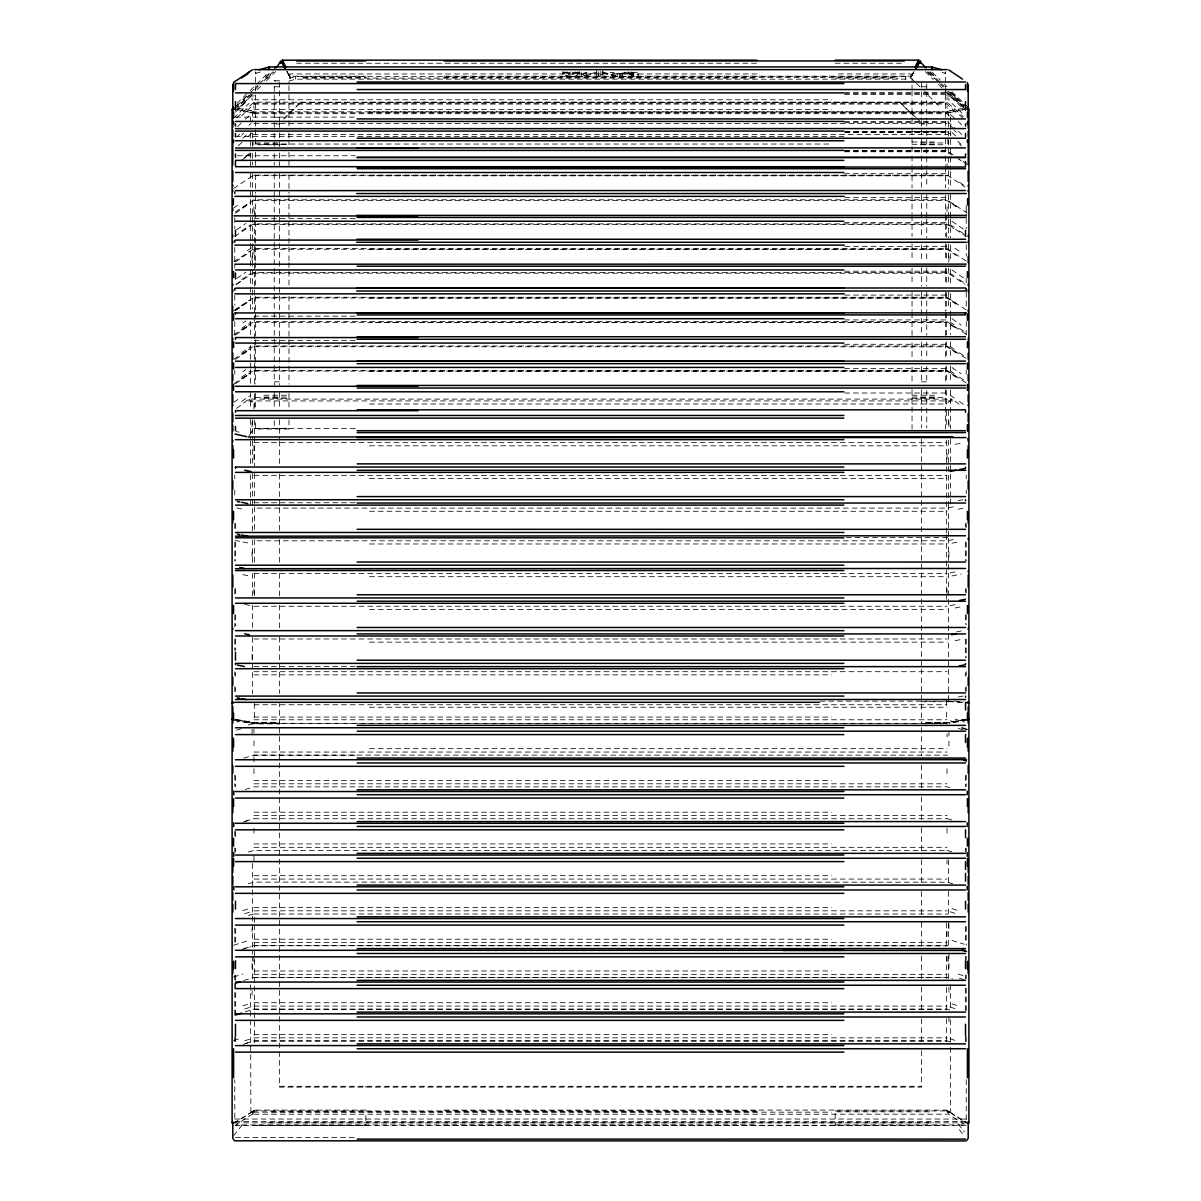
<?xml version="1.0" encoding="UTF-8"?>
<svg xmlns="http://www.w3.org/2000/svg" width="1201" height="1201" viewBox="0 0 1201 1201"><rect width="100%" height="100%" fill="white"/><g stroke="black" fill="none" stroke-linecap="round" stroke-linejoin="round"><path stroke-width="0.75" stroke-dasharray="5 3.75" d="M915.642 82.584L910.508 77.555L911.349 73.952L835.19 73.952M255.528 73.501L262.208 71.414M914.021 71.354L910.508 78.095L913.961 71.324M249.192 435.513L252.961 430.168M911.004 77.044L914.486 71.279M910.508 77.555L912.76 74.522M948.039 402.5L952.408 399.137L961.626 406.238M233.579 1135.741L242.827 1124.061M252.69 1113.943L235.696 1124.917L756.96 1124.917M251.084 94.263L237.693 107.144M248.982 125.309L251.084 123.253M236.972 103.391L248.817 91.786M250.048 90.66L255.408 85.331M256.639 84.205L268.604 72.42M265.646 76.864L270.871 71.76M236.852 105.958L248.727 94.339M250.048 93.047L257.96 85.301M259.281 84.01L271.156 72.39M234.871 109.171L249.343 95.014M254.627 89.85L258.575 85.977M263.815 80.887L273.077 71.775M266.982 78.56L273.513 72.18M237.438 109.096L251.94 94.894M257.209 89.73L261.172 85.856M266.442 80.692L275.675 71.655M283.586 119.004L300.866 102.085L284.907 118.238M234.811 107.384L239.75 102.655M242.827 99.713L247.961 94.789M241.626 105.238L250.874 96.395M235.471 112.113L247.796 100.314M233.579 118.223L248.982 103.466M236.657 117.788L253.966 102.175L947.034 102.175L963.277 116.677M241.626 115.866L250.874 107.024M237.693 126.465L242.827 121.541M245.289 119.184L253.966 111.828L947.034 111.828L955.095 118.599M237.693 136.118L239.75 134.152M241.626 135.188L243.683 133.221M242.827 138.355L247.961 133.446M248.082 136.509L251.685 133.071M238.444 145.741L242.047 142.273M365.81 1110.099L254.537 1110.099L235.651 1122.485M254.537 1110.099L252.405 1111.796L252.465 1113.042M253.861 1110.7L250.994 1112.246M236.552 408.415L248.772 399.107L952.228 399.107M250.003 153.233L243.052 157.992M244.358 157.706L248.982 154.539M241.626 160.213L250.874 153.893M233.384 208.103L239.675 203.795M242.827 207.503L248.982 203.269M235.471 213.162L250.874 202.624M236.657 229.751L245.905 223.416M241.626 230.877L250.874 224.557M247.391 250.664L253.681 246.355M235.471 261.908L250.874 251.354M236.657 278.482L245.905 272.147M241.626 279.623L250.874 273.288M236.537 284.427L242.827 280.118M235.126 310.233L239.75 307.081M242.827 304.964L248.982 300.745M235.471 310.639L250.874 300.085M242.827 322.994L245.905 320.892M241.626 328.353L250.874 322.018M242.827 329.329L248.982 325.111M235.471 335.004L250.874 324.465M241.626 352.719L250.874 346.398M242.827 353.695L248.982 349.476M235.471 359.369L250.874 348.83M242.827 371.74L245.905 369.623M241.626 377.084L250.874 370.764M242.827 378.075L248.982 373.856M235.471 383.75L250.874 373.196M233.579 402.425L239.75 398.207M241.626 401.449L250.874 395.129M233.579 188.497L253.681 175.136L947.319 175.136L965.079 186.906M235.366 211.976L253.966 199.786L947.034 199.786L967.165 213.027M234.75 236.432L253.681 223.881L947.319 223.881L966.25 236.432M233.835 261.758L253.966 248.517L947.034 248.517L967.165 261.758M235.921 284.367L253.681 272.612L947.319 272.612L965.079 284.367M233.835 310.489L253.966 297.263L947.034 297.263L967.165 310.489M233.835 334.869L253.966 321.628L947.034 321.628L967.165 334.869M233.835 359.234L253.966 345.993L947.034 345.993L965.559 358.123M233.835 383.599L253.966 370.358L947.034 370.358L967.165 383.599M233.76 1123.07L252.886 1111.465L251.459 1112.096M252.69 1111.736L254.537 1110.94L756.96 1110.94M236.657 722.101L242.827 720.105M244.719 722.762L250.874 720.765M248.322 724.984L253.966 723.332L947.979 723.512M248.322 852.004L253.966 850.353L947.034 850.488M248.322 883.771L253.966 882.104L947.529 882.18L952.678 883.771M248.322 915.522L253.966 913.871M236.657 730.238L241.281 728.782M243.698 758.191L253.966 755.084L947.529 755.159M245.244 789.462L253.966 786.85L947.034 786.85L951.117 788.006M245.244 821.214L253.966 818.602M243.172 822.1L247.796 820.658M244.719 913.706L250.874 911.784M233.579 945.232L248.982 940.413M243.698 948.715L253.966 945.622L947.979 945.803M241.626 949.601L250.874 946.718M233.579 976.983L242.827 974.086M243.698 980.481L253.966 977.374L947.034 977.374L952.678 979.04M244.719 1008.975L250.874 1007.054M245.244 1011.752L253.966 1009.14L947.034 1009.14L952.678 1010.792M233.579 1040.486L239.75 1038.565M244.719 1040.742L250.874 1038.805M245.244 1043.504L253.966 1040.892L947.034 1040.892L951.117 1042.048M243.172 1044.39L247.796 1042.948M242.827 910.583L248.982 908.662M242.827 1005.853L248.982 1003.916M912.039 90.06L912.039 78.515L905.359 76.579L295.641 76.579L288.961 78.515L288.961 83.905M288.961 81.067L295.641 79.146L905.359 79.146L908.707 80.107M583.776 73.081L587.094 72.165M581.794 74.417L590.096 72.135M250.859 1112.321L250.514 982.688M955.095 444.4L961.25 443.139M958.173 500.697L964.343 499.436M953.204 506.837L947.034 508.098L253.966 508.098M958.173 509.209L964.343 507.948M953.204 539.549L947.034 540.81L253.966 540.81M952.018 543.197L958.173 541.936M950.126 572.907L956.281 571.646M952.018 575.91L961.25 574.018M950.126 605.634L956.281 604.373M955.095 608.006L961.25 606.745M956.642 631.906L961.25 630.96M955.095 640.718L961.25 639.457M958.173 697.03L964.343 695.769M949.901 110.882L963.307 108.195M963.652 109.546L946.463 113.284L950.486 112.248L950.486 129.077M967.24 108.886L948.595 112.639L948.595 120.115M965.349 719.234L948.595 722.386L925.581 722.311M965.349 719.564L948.595 722.702A3.018 0.961 -2.8 0 1 946.463 723.062L921.407 723.092M967.24 719.339L950.486 722.492L925.581 722.462M967.24 720.165L950.486 723.302A5.69 1.786 -1.5 0 1 949.09 723.618M946.463 701.834L950.486 701.624L946.463 701.684M947.529 537.553L844.573 537.538M947.529 701.159L820.343 701.144M947.349 131.645L953.459 137.019M275.419 722.311L252.405 722.386L235.651 719.234M275.584 80.797L274.248 80.827L278.707 80.827M296.557 63.218L756.96 63.218M835.19 63.218L904.443 63.218M637.401 72.33L624.25 72.33L638.181 76.744L638.181 74.192L631.216 71.985M602.797 72.856L617.194 76.744L620.121 76.744L619.986 73.606L633.618 73.606L633.618 76.173L619.686 71.76M756.96 73.952L289.651 73.952L290.492 77.555L286.514 71.279M600.815 74.192L602.797 74.192M609.988 72.24L620.121 74.192L613.095 72.285M619.986 73.606L638.181 74.192M286.979 71.354L289.576 76.218L365.81 76.188M444.04 76.188L911.349 76.188M596.747 76.744L598.744 76.744L598.744 74.192L596.747 74.192L596.747 76.744L596.732 71.595M619.986 76.173L638.181 76.744M303.042 77.555L365.81 77.555M444.04 77.555L897.958 77.555M303.042 78.095L756.96 78.095M835.19 78.095L897.958 78.095M274.248 86.802L279.593 86.802M921.407 86.802L926.752 86.802M844.573 92.507L947.034 92.627M844.573 93.438L947.034 93.438M844.573 94.414L947.034 94.414M253.966 99.773L831.527 99.773M369.473 102.28L947.034 102.28M300.866 102.625L900.134 102.625L914.757 116.947M253.966 103.106L947.034 103.106M253.966 104.067L947.034 104.067L956.281 112.924M253.966 109.426L831.527 109.426M369.473 111.948L947.034 111.948M253.966 112.759L947.034 112.759M253.966 113.735L947.034 113.735L950.742 117.278M235.471 117.128L355.271 117.128M276.035 117.218L279.593 117.218M844.573 121.601L947.034 121.601M844.573 122.427L947.034 122.427M253.966 123.388L947.034 123.388M276.035 124.003L279.593 124.003M921.407 124.003L924.965 124.003M912.039 131.389L937.11 131.389M844.994 131.63L947.544 131.63M920.401 131.72L945.472 131.72M844.573 132.095L947.034 132.095M844.888 132.23L946.013 132.23M253.246 134.482L947.754 134.482M235.471 136.449L843.853 136.449M912.039 142.003L937.11 142.003M255.528 142.949L280.599 142.949M920.401 142.949L945.472 142.949M254.987 144.03L830.837 144.03M263.89 144.285L288.961 144.285M912.039 144.285L937.11 144.285M280.599 144.781L255.528 144.781L255.528 71.79M920.401 144.781L945.472 144.781L945.472 71.79M844.783 150.365L947.754 150.365M844.573 151.056L947.034 151.056L953.324 154.824M844.573 151.776L947.034 151.776L951.657 154.944M237.348 155.77L355.271 155.77M844.573 173.71L947.034 173.71M253.681 175.691L947.319 175.691M369.292 175.781L947.319 175.781M844.768 197.625L947.319 197.625M253.966 200.507L947.034 200.627L956.281 206.842M253.966 218.657L356.427 218.657M844.573 222.44L947.034 222.44M253.681 224.422L947.319 224.512L953.609 228.73M844.768 246.355L947.319 246.355M253.966 249.253L947.034 249.253L956.281 255.573M369.473 249.373L947.034 249.373M844.573 271.186L947.034 271.186M253.681 273.152L947.319 273.243M844.768 295.086L947.319 295.086M253.966 297.983L947.034 297.983L956.281 304.318M369.473 298.103L947.034 298.103M253.966 316.133L356.427 316.133M844.573 319.916L947.034 319.916M253.966 322.348L947.034 322.348L369.473 322.469M253.966 340.499L356.427 340.499M844.573 344.282L947.034 344.282M253.966 346.714L947.034 346.834L956.281 353.049M844.573 368.647L947.034 368.647M253.966 371.079L947.034 371.079L956.281 377.414M369.473 371.199L947.034 371.199M274.248 381.828L279.593 381.828M921.407 381.828L926.752 381.828M844.573 393.012L947.034 393.012M263.89 395.219L288.961 395.219M912.039 395.219L937.11 395.219M263.89 397.051L288.961 397.051M912.039 397.051L937.11 397.051M255.528 397.576L280.599 397.576M920.401 397.576L945.472 397.576M263.89 398.297L288.961 398.297M912.039 398.297L937.11 398.297M248.097 400.924L952.903 400.924M369.473 403.986L947.034 403.986M255.528 428.307L288.961 428.307M253.966 428.592L356.427 428.592M253.966 442.659L947.034 442.659M369.473 445.811L947.034 445.811M253.966 475.371L947.034 475.371M369.473 478.538L947.034 478.538M253.966 502.754L356.427 502.754M369.473 511.266L947.034 511.266M369.473 543.978L947.034 543.978M253.966 573.538L947.034 573.538M369.473 576.705L947.034 576.705M253.966 606.265L947.034 606.265M369.473 609.417L947.034 609.417M253.966 638.977L947.034 638.977M369.473 642.145L947.034 642.145M253.966 666.36L356.427 666.36M253.966 671.704L947.034 671.704M253.966 674.872L831.527 674.872M921.407 701.684L942.29 701.684M253.966 704.762L947.034 704.762M369.473 707.239L947.034 707.239M253.966 717.072L831.527 717.072M253.966 719.774L947.034 719.774M275.419 722.462L250.514 722.492L233.76 719.339M279.593 723.092L254.537 723.092A3.018 0.961 2.8 0 1 252.45 722.702L235.651 719.564M253.966 723.467L947.034 723.467M258.71 723.918L279.593 723.918M369.473 748.673L947.034 748.673M253.966 752.051L947.034 752.051M253.966 755.219L356.427 755.219M253.966 780.425L831.527 780.425M253.966 783.803L947.034 783.803M253.966 812.191L831.527 812.191M253.966 815.554L947.034 815.554M253.966 818.737L947.034 818.737M253.966 843.943L831.527 843.943M253.966 847.321L947.034 847.321M253.966 875.694L831.527 875.694M253.966 879.072L947.034 879.072M253.966 907.446L831.527 907.446M253.966 910.823L947.034 910.823M253.966 914.006L947.979 914.051M253.966 939.212L831.527 939.212M253.966 942.575L947.034 942.575M253.966 945.757L947.034 945.757M253.966 970.963L831.527 970.963M253.966 974.341L947.034 974.341M253.966 977.509L947.034 977.509M253.966 1002.715L831.527 1002.715M253.966 1006.093L947.034 1006.093M253.966 1009.26L947.034 1009.26M253.966 1034.466L831.527 1034.466M253.966 1037.844L947.034 1037.844M253.966 1041.027L947.034 1041.027M279.593 1086.289L921.407 1086.289M444.04 1110.099L946.463 1110.099L965.349 1122.485M835.19 1110.94L946.463 1110.94L948.31 1111.736M271.351 1111.841L756.96 1111.841M929.649 1111.841L835.19 1111.841L835.19 1125.247M253.966 1112.156L831.527 1112.156M253.966 1114.198L947.034 1114.198M234.811 1119.047L966.189 1119.047M966.189 1121.599L234.811 1121.599L234.765 1079.699M234.961 1122.86L966.039 1122.86M267.568 1122.845L933.432 1122.845M835.19 1124.917L965.304 1124.917L948.535 1114.228L946.463 1110.655M256.639 1125.247L365.81 1125.247L365.81 1111.841M444.04 1125.247L944.361 1125.247M234.961 1125.532L966.039 1125.532M235.471 1137.527L357.147 1137.527M278.257 80.797L279.593 80.827M954.21 701.084L963.517 701.789M948.129 701.084L965.349 702.45M948.595 701.519L967.24 702.9M947.034 92.507L964.298 108M947.034 818.602L952.678 820.253M947.034 850.353L952.678 852.004M233.76 720.165L250.514 723.302A5.69 1.786 1.5 0 0 254.537 723.888L254.537 722.311M237.693 108.195L251.099 110.882M237.348 109.546L254.537 113.284L250.514 112.248L250.514 121.601M233.76 108.886L252.405 112.639L252.405 121.992M248.772 399.107L252.961 402.5M236.657 507.948L242.827 509.209M235.126 540.36L239.75 541.306M242.827 541.936L248.982 543.197M242.827 574.648L248.982 575.91M244.719 604.373L250.874 605.634M950.141 1112.321L967.24 1123.07M236.312 431.534L239.044 432.165M602.572 72L620.121 76.744M941.929 72.315L945.472 73.501M950.486 1047.542L950.486 1112.381L949.24 1112.006L950.006 1112.246M958.173 728.301L964.343 730.238M952.018 908.662L958.173 910.583M950.126 911.784L956.281 913.706M952.018 940.413L964.343 944.256M958.173 974.086L964.343 976.023M959.374 978.184L963.983 979.626M952.018 1003.916L958.173 1005.853M950.126 1007.054L956.281 1008.975M950.126 1038.805L956.281 1040.742M947.589 121.571L955.711 128.852M628.393 71.955L633.618 73.606M955.095 719.114L964.343 722.101M950.126 720.765L956.281 722.762M949.541 1112.096L946.463 1110.099M967.165 164.282L959.494 159.042M958.173 158.757L961.25 160.874M959.374 182.147L965.529 186.365M952.018 203.269L958.173 207.503M952.018 221.314L964.343 229.751M950.126 224.557L956.281 228.775M959.374 230.877L965.529 235.096M955.035 248.232L961.325 252.54M952.018 270.045L964.343 278.482M950.126 273.288L956.281 277.506M959.374 279.623L965.529 283.841M952.018 300.745L958.173 304.964M952.018 318.775L961.25 325.111M950.126 322.018L956.281 326.237M959.374 328.353L965.529 332.572M952.018 325.111L958.173 329.329M950.126 324.465L956.281 328.684M950.126 346.398L956.281 350.617M959.374 352.719L965.529 356.937M952.018 349.476L958.173 353.695M952.018 367.521L961.25 373.841M950.126 370.764L956.281 374.982M959.374 377.084L965.529 381.302M952.018 373.856L958.173 378.075M950.126 395.129L956.281 399.348M959.374 401.449L965.529 405.668M947.139 1110.7C948.88 1112.306 948.415 1110.655 948.535 1113.042M952.018 93.813L958.173 99.713M950.126 96.395L956.281 102.295M952.018 103.466L964.343 115.266M959.374 114.906L964.298 119.62M958.128 121.421L964.343 127.441M958.128 131.089L964.298 136.989M950.126 125.384L953.819 128.912M954.225 130.278L956.281 132.245M952.018 132.455L956.942 137.169M957.737 141.118L960.95 144.195M959.374 143.895L961.416 145.861M932.396 72.42L940.308 80.167M944.271 84.04L946.913 86.622M952.183 91.786L966.67 105.958M930.129 71.76L935.354 76.864M951.012 92.192L966.67 107.52M929.844 72.39L940.398 82.719M941.719 84.01L944.361 86.592M949.631 91.756L964.148 105.958M927.923 71.775L938.506 82.178M939.828 83.469L946.373 89.85M947.694 91.141L963.487 106.589M927.487 72.18L934.018 78.56M949.676 93.888L965.334 109.216M925.325 71.655L933.237 79.401M938.506 84.565L943.791 89.73M945.112 91.021L963.562 109.096M916.498 83.409L923.344 90.12M924.635 91.381L928.493 95.149M928.493 95.69L940.473 107.429M916.093 117.698L900.134 102.625M917.414 119.004L921.407 122.907M958.173 1124.061L964.343 1131.837M959.374 1129.751L964.508 1136.236M288.24 74.522L290.147 77.314L287.039 71.324M289.651 76.188L290.492 78.095L289.996 77.044M598.744 76.744L598.729 71.52L583.776 75.633L583.776 71.745M966.235 205.371L966.235 217.561M966.235 218.477L966.235 228.745M966.235 244.704L966.235 255.933M966.235 278.407L966.235 282.851M966.235 292.188L966.235 308.372M966.235 321.478L966.235 335.094M966.235 370.163L966.235 374.262M966.235 475.011L966.235 478.779M966.235 490.023L966.235 493.761M966.235 523.516L966.235 527.464M966.235 542.176L966.235 560.837M966.235 588.82L966.235 593.009M966.235 614.927L966.235 624.85M966.235 639.187L966.235 657.848M966.235 671.659L966.235 675.412M966.235 686.642L966.235 691.431M966.235 774.945L966.235 786.415M966.235 847.876L966.235 851.794M966.235 926.406L966.235 945.202M966.235 956.326L966.235 960.139M966.235 975.032L966.235 978.83M966.235 988.123L966.235 1010.581M966.235 1036.733L966.235 1042.348M966.235 1079.699L966.235 1120.788M966.205 210.55L966.205 212.187M965.349 523.381L965.349 527.119M965.349 542.041L965.349 560.687M965.349 588.67L965.349 592.393M965.349 614.792L965.349 624.115M965.349 639.037L965.349 657.683M965.349 672.605L965.349 676.343M965.349 687.527L965.349 691.266M965.349 775.531L965.349 786.715M965.349 848.281L965.349 852.004M965.349 926.617L965.349 943.416M965.349 956.476L965.349 960.2M965.349 975.122L965.349 978.86M965.349 988.183L965.349 1010.566M965.349 1036.673L965.349 1042.273M950.486 130.759L950.486 169.626M950.486 171.488L950.486 188.137M950.486 194.472L950.486 217.756M950.486 218.747L950.486 238.113M950.486 244.914L950.486 261.728M950.486 269.204L950.486 286.018M950.486 293.494L950.486 314.046M950.486 315.848L950.486 334.599M950.486 341.745L950.486 358.889M950.486 365.81L950.486 383.179M950.486 389.875L950.486 428.742M950.486 439.221L950.486 497.214M950.486 499.015L950.486 504.615M950.486 984.55L950.486 1010.491M950.486 1019.754L950.486 1045.681M948.925 94.564L948.925 96.951M948.925 98.137L948.925 100.524M948.925 255.918L948.925 261.923M948.925 421.611L948.925 428.427M948.925 551.89L948.925 559.966M948.925 730.899L948.925 737.174M948.925 741.092L948.925 748.914M948.925 923.779L948.925 931.616M948.925 953.189L948.925 959.449M948.925 963.367L948.925 971.204M948.925 987.297L948.925 995.134M948.925 1016.707L948.925 1022.967M948.595 121.901L948.595 129.453M948.595 131.149L948.595 168.695M948.595 170.557L948.595 188.527M948.595 194.847L948.595 217.276M948.595 219.137L948.595 237.828M948.595 244.043L948.595 262.118M948.595 268.108L948.595 284.757M948.595 292.008L948.595 308.822M948.595 410.622L948.595 427.526M948.595 440.227L948.595 504.375M948.595 505.005L948.595 536.472M948.595 538.123L948.595 693.788M948.595 695.559L948.595 701.189M948.595 859.811L948.595 882.044M948.595 891.307L948.595 913.541M948.595 922.818L948.595 945.052M948.595 956.161L948.595 978.395M947.859 138.776L947.859 145.081M947.034 93.813L947.034 96.2M947.034 97.386L947.034 99.773M947.034 105.853L947.034 108.24M947.034 163.921L947.034 168.425M947.034 206.647L947.034 212.652M947.034 453.888L947.034 461.965M947.034 588.805L947.034 596.882M947.034 733.796L947.034 736.919M947.034 768.685L947.034 776.507M947.034 828.27L947.034 836.106M947.034 860.021L947.034 863.939M947.034 931.375L947.034 939.212M947.034 956.597L947.034 963.127M946.463 214.919L946.463 237.348M946.463 244.479L946.463 261.593M946.463 268.514L946.463 285.838M946.463 292.534L946.463 310.098M946.463 312.861L946.463 335.034M946.463 341.805L946.463 359.054M946.463 366.05L946.463 383.074M946.463 390.31L946.463 407.094M946.463 410.787L946.463 427.616M946.463 440.362L946.463 532.749M946.463 534.595L946.463 599.269M946.463 700.348L946.463 708.56M946.463 712.148L946.463 719.024M946.463 722.311L946.463 723.918M946.463 922.953L946.463 945.472M946.463 956.131L946.463 979.13M946.463 987.462L946.463 1010.912M946.463 1018.793L946.463 1042.738M945.472 146.642L945.472 154.163M945.472 155.995L945.472 165.378M945.472 167.194L945.472 187.791M945.472 195.238L945.472 213.958M945.472 215.79L945.472 236.387M945.472 243.818L945.472 260.677M945.472 268.108L945.472 284.967M945.472 292.398L945.472 311.134M945.472 312.966L945.472 335.424M945.472 342.855L945.472 359.715M945.472 367.146L945.472 382.143M945.472 389.574L945.472 429.027M945.082 72.375L945.082 73.231M926.752 83.74L926.752 89.925M926.752 91.741L926.752 119.86M926.752 120.971L926.752 129.603M926.752 130.714L926.752 168.846M926.752 170.392L926.752 187.521M926.752 194.667L926.752 217.411M926.752 218.927L926.752 237.963M926.752 245.049L926.752 261.848M926.752 267.868L926.752 286.123M926.752 292.143L926.752 314.572M926.752 315.983L926.752 335.124M926.752 342.105L926.752 359.414M926.752 366.38L926.752 383.164M926.752 390.64L926.752 427.991M921.407 82.193L921.407 89.925M921.407 91.741L921.407 119.86M921.407 120.971L921.407 188.572M921.407 194.667L921.407 237.963M921.407 244.854L921.407 261.848M921.407 267.808L921.407 286.138M921.407 292.143L921.407 335.304M921.407 342.105L921.407 359.684M921.407 366.38L921.407 383.164M921.407 389.679L921.407 427.991M921.407 439.176L921.407 536.186M921.407 537.793L921.407 723.918M921.407 727.671L921.407 755.744M921.407 765.112L921.407 788.622M921.407 796.939L921.407 820.448M921.407 827.924L921.407 851.239M921.407 859.766L921.407 883.065M921.407 891.592L921.407 914.892M921.407 922.383L921.407 946.718M921.407 956.071L921.407 979.581M921.407 987.072L921.407 1010.371M921.407 1018.898L921.407 1042.198M921.407 1050.725L921.407 1087.13L279.593 1087.13L279.593 703.561M912.039 91.096L912.039 126M912.039 129.438L912.039 144.781M912.039 146.642L912.039 154.163M912.039 155.995L912.039 165.378M912.039 167.194L912.039 187.791M912.039 195.238L912.039 213.958M912.039 215.79L912.039 236.387M912.039 243.818L912.039 260.677M912.039 268.108L912.039 284.967M912.039 292.398L912.039 311.134M912.039 312.966L912.039 335.424M912.039 342.855L912.039 359.715M912.039 367.146L912.039 382.143M912.039 389.574L912.039 429.027M905.359 76.579L905.359 79.146M835.19 1086.289L835.19 1087.13M622.133 74.192L622.133 76.744M617.194 74.192L617.194 76.744M602.797 70.289L602.797 76.744L600.815 76.744L600.815 68.967M596.732 70.304L596.732 72.871L581.794 76.984L581.794 71.745M579.783 74.252L579.783 71.685A8.677 2.507 0 0 1 572.307 74.177M577.786 71.685L577.786 74.252A6.681 1.937 0 0 1 572.307 76.143M572.307 71.925L572.307 72.345A6.681 1.937 0 0 1 577.786 74.252M570.295 71.925L570.295 72.345A6.681 1.937 0 0 0 564.83 74.252L564.83 71.685M562.819 74.252L562.819 71.685A8.677 2.507 0 0 0 570.295 74.177M365.81 1086.289L365.81 1087.13M295.641 76.579L295.641 79.146M288.961 85.706L288.961 93.648M288.961 94.684L288.961 126M288.961 133.026L288.961 144.781M288.961 152.257L288.961 165.378M288.961 174.67L288.961 193.406M288.961 195.238L288.961 236.387M288.961 238.218L288.961 260.677M288.961 262.509L288.961 284.967M288.961 296.137L288.961 384.005M288.961 393.312L288.961 409.151M288.961 419.99L288.961 429.027L255.528 429.027L255.528 419.99M279.593 82.193L279.593 121.706M279.593 122.397L279.593 129.047M279.593 132.816L279.593 146.417M279.593 152.917L279.593 166.053M279.593 173.56L279.593 385.041M279.593 392.502L279.593 408.43M279.593 419.674L279.593 439.176M279.593 441.052L279.593 465.297M279.593 474.05L279.593 506.342M279.593 507.798L279.593 530.587M279.593 539.669L279.593 562.308M279.593 573.417L279.593 595.906M279.593 605.214L279.593 629.654M279.593 637.161L279.593 693.397M274.248 86.277L274.248 121.706M274.248 122.397L274.248 129.047M274.248 133.341L274.248 146.417M274.248 153.593L274.248 165.107M274.248 174.13L274.248 196.859M274.248 198.39L274.248 320.172M274.248 321.583L274.248 385.041M274.248 392.502L274.248 407.679M274.248 420.515L274.248 427.991M255.918 72.375L255.918 73.231M255.528 152.257L255.528 165.378M255.528 174.67L255.528 193.406M255.528 195.238L255.528 236.387M255.528 238.218L255.528 260.677M255.528 262.509L255.528 284.967M255.528 296.137L255.528 384.005M255.528 393.312L255.528 409.151M254.537 211.226L254.537 344.267M254.537 345.528L254.537 368.287M254.537 369.788L254.537 384.92M254.537 394.033L254.537 407.094M254.537 420.035L254.537 435.077M254.537 436.939L254.537 466.228M254.537 473.614L254.537 503.174M254.537 506.882L254.537 530.211M254.537 539.534L254.537 563.794M254.537 573.117L254.537 595.576M254.537 703.396L254.537 708.56M254.537 712.148L254.537 719.024M254.537 917.429L254.537 923.044M254.537 924.8L254.537 1011.422M254.537 1012.773L254.537 1042.738M254.537 1110.655L253.696 1112.396A6.741 1.156 -65.4 0 1 252.66 1114.033M253.966 94.999L253.966 96.2M253.966 102.28L253.966 104.667M253.966 105.853L253.966 108.24M253.966 206.647L253.966 212.652M253.966 249.373L253.966 255.378M253.966 403.986L253.966 412.183M253.966 445.811L253.966 461.965M253.966 588.805L253.966 595.531M253.966 729.097L253.966 733M253.966 740.837L253.966 748.673M253.966 756.93L253.966 764.767M253.966 768.685L253.966 776.507M253.966 828.27L253.966 836.106M253.966 856.118L253.966 863.939M253.966 956.867L253.966 963.127M253.141 141.928L253.141 145.081M252.405 132.996L252.405 146.267M252.405 153.353L252.405 164.957M252.405 173.725L252.405 288.465M252.405 290.147L252.405 308.822M252.405 419.87L252.405 438.785M252.405 440.647L252.405 466.138M252.405 473.539L252.405 530.617M252.405 540L252.405 562.488M252.405 573.493L252.405 596.221M252.405 604.944L252.405 629.009M252.405 637.461L252.405 693.788M252.405 863.519L252.405 922.818M252.405 924.665L252.405 954.315M252.405 956.161L252.405 980.241M252.075 94.564L252.075 96.951M252.075 98.137L252.075 100.524M252.075 255.918L252.075 261.923M252.075 421.611L252.075 431.835M252.075 551.89L252.075 559.966M252.075 654.095L252.075 662.156M252.075 729.337L252.075 735.597M252.075 927.697L252.075 931.616M252.075 963.367L252.075 971.204M252.075 990.435L252.075 995.134M250.514 132.816L250.514 145.891M250.514 152.977L250.514 165.933M250.514 173.334L250.514 310.308M250.514 321.388L250.514 334.599M250.514 345.453L250.514 368.227M250.514 369.518L250.514 385.041M250.514 392.517L250.514 407.469M250.514 419.479L250.514 439.836M250.514 441.097L250.514 465.748M250.514 474.725L250.514 504.615M235.651 523.381L235.651 528.98M235.651 542.041L235.651 560.687M235.651 588.67L235.651 596.131M235.651 614.792L235.651 625.976M235.651 639.037L235.651 650.221M235.651 672.605L235.651 676.343M235.651 687.527L235.651 691.266M235.651 775.531L235.651 786.715M235.651 831.497L235.651 837.082M235.651 848.281L235.651 852.004M235.651 928.493L235.651 943.416M235.651 975.122L235.651 1018.028M235.651 1036.673L235.651 1044.134M234.765 217.561L234.765 228.745M234.765 247.406L234.765 267.928M234.765 295.266L234.765 305.234M234.765 321.478L234.765 335.094M234.765 370.163L234.765 374.262M234.765 475.011L234.765 478.779M234.765 490.023L234.765 495.638M234.765 523.516L234.765 529.341M234.765 542.176L234.765 561.182M234.765 588.82L234.765 596.762M234.765 614.927L234.765 626.727M234.765 639.187L234.765 650.387M234.765 671.659L234.765 675.412M234.765 686.642L234.765 692.271M234.765 774.945L234.765 786.415M234.765 831.047L234.765 836.857M234.765 847.876L234.765 851.794M234.765 928.283L234.765 945.202M234.765 975.032L234.765 1018.058M234.765 1036.733L234.765 1044.209M575.144 72.03A8.677 2.507 0 0 1 579.648 74.687A8.677 2.507 0 0 1 572.307 76.729L572.307 73.591A6.681 1.937 0 0 0 577.411 72.33M567.457 72.03A8.677 2.507 0 0 0 562.954 74.672A8.677 2.507 0 0 0 570.295 76.729L570.295 73.591A6.681 1.937 0 0 1 565.206 72.33M570.295 76.143A6.681 1.937 0 0 1 564.83 74.252M946.463 112.819A5.87 1.111 -11.6 0 1 950.276 112.339M946.448 112.534A5.885 1.306 -36 0 1 950.261 110.552M950.216 1112.381A6.681 1.711 27.5 0 1 948.355 1111.811M250.859 112.399A5.87 1.066 11.3 0 1 254.537 112.864M250.754 110.552A5.885 1.306 36 0 1 254.552 112.534M252.63 1111.811A6.681 1.711 -27.6 0 1 250.784 1112.381M911.754 75.828L911.754 75.828"/><path stroke-width="1.5" d="M918.63 62.722L915.702 68.082L919.666 61.882M282.43 60.14L282.34 62.557M968.111 171.127L968.201 181.411M282.28 62.812L285.298 68.082L282.475 62.827M967.24 1123.07L968.907 1122.665L968.907 109.351A5.675 1.036 -9.7 0 0 967.165 108.916M968.877 718.904L967.24 719.339M914.832 67.466L918.615 60.065L918.57 62.782M916.228 68.037L920.567 60.846L920.612 63.353M274.774 67.932C278.182 67.932 282.145 56.267 280.388 63.353M247.751 72.931L252.42 69.808M234.06 82.073L248.982 72.24M241.626 77.87L247.796 73.756M966.55 1140.74L968.201 1138.278L968.201 1121.824M235.471 983.289L240.095 981.848M235.471 1015.04L241.626 1013.119M259.071 69.763L269.444 66.926L931.556 66.926L941.929 69.763M268.514 69.598L269.444 68.622M950.126 471.468L956.281 470.207M959.374 469.576L965.529 468.315L965.529 467.249M959.374 600.47L965.529 599.209M951.657 634.759L956.281 633.813M959.374 665.909L965.529 664.648L965.529 663.583M966.55 759.693L235.471 759.768M233.76 1123.07L232.123 1122.83L232.093 109.351A5.675 1.036 9.8 0 1 233.805 108.901M232.123 702.945L233.76 702.9M756.96 60.17L282.34 60.17L286.168 67.466M835.19 60.17L918.63 60.125M296.557 60.981L365.81 60.981M444.04 60.981L904.443 60.981M253.966 69.628L947.034 69.628M357.147 81.998L965.529 81.998M235.471 83.575L843.853 83.575M357.147 89.55L965.529 89.55M235.471 92.882L843.853 92.882M232.093 109.351L233.429 109.351M967.571 109.351L968.907 109.351M357.147 118.914L965.529 118.914M235.471 121.421L843.853 121.421M235.471 128.687L965.529 128.567M235.471 131.089L843.853 131.089M357.147 138.235L965.529 138.235M235.471 140.742L843.853 140.742M357.147 147.888L965.529 147.888M235.471 148.008L417.978 148.008M235.471 150.41L843.853 150.41M357.147 157.331L965.529 157.331M357.147 157.556L965.529 157.556M235.471 160.379L843.853 160.379M235.471 166.699L843.853 166.699M357.147 167.029L965.529 167.029M357.147 168.71L965.529 168.71M235.471 172.494L843.853 172.494M235.471 190.644L965.529 190.524M356.697 193.541L966.205 193.541M234.796 196.364L844.303 196.364M356.697 215.384L966.205 215.384M417.648 216.015L234.03 215.85M357.147 217.441L965.529 217.441M235.471 221.224L843.853 221.224M357.147 239.254L965.529 239.254M235.471 240.095L417.978 240.095M356.697 242.272L966.205 242.272M234.796 245.109L844.303 245.109M234.796 264.205L966.205 264.115M357.147 266.187L965.529 266.187M235.471 269.955L843.853 269.955M357.147 288L965.529 288M235.471 288.105L843.853 288.105M356.697 291.002L966.205 291.002M234.796 293.84L844.303 293.84M356.697 312.845L966.205 312.845M234.796 312.936L844.303 312.936M357.147 314.917L965.529 314.917M235.471 318.7L843.853 318.7M357.147 336.73L965.529 336.73M235.471 337.571L417.978 337.571M357.147 339.282L965.529 339.282M235.471 343.066L843.853 343.066M357.147 361.096L965.529 361.096M235.471 361.216L843.853 361.216M357.147 363.648L965.529 363.648M235.471 367.431L843.853 367.431M357.147 385.461L965.529 385.461M235.471 386.302L417.978 386.302M357.147 388.013L965.529 388.013M235.471 391.796L843.853 391.796M357.147 409.826L965.529 409.826M417.978 410.682L235.471 410.682L235.471 412.273M235.471 415.486L843.853 415.486M235.471 418.158L843.853 418.158M357.147 430.709L965.529 430.709M357.147 432.6L965.529 432.6M248.097 436.939L952.903 436.939M357.147 437.599L965.949 437.569M235.471 439.671L843.853 439.671M357.147 463.871L965.529 463.871M235.471 467.039L843.853 467.039M357.147 470.312L965.949 470.297M235.471 472.383L843.853 472.383M357.147 496.598L965.529 496.598M235.471 499.766L843.853 499.766M357.147 503.039L965.529 503.039M235.471 505.111L843.853 505.111M357.147 529.326L965.529 529.326M235.471 532.478L843.853 532.478M965.529 535.751L235.471 536.186M235.471 537.823L843.853 537.823M357.147 562.038L965.529 562.038M235.471 565.206L843.853 565.206M965.529 568.478L235.471 568.689M235.471 570.55L843.853 570.55M357.147 594.765L965.529 594.765M235.471 597.933L843.853 597.933M357.147 601.206L965.529 601.206M235.471 603.277L843.853 603.277M357.147 627.477L965.529 627.477M235.471 630.645L843.853 630.645M357.147 633.918L965.529 633.918M235.471 635.99L843.853 635.99M357.147 660.205L965.529 660.205M235.471 663.372L843.853 663.372M357.147 666.645L965.529 666.645M235.471 668.717L843.853 668.717M357.147 692.932L965.529 692.932M235.471 696.085L843.853 696.085M235.471 699.477L965.529 699.522M235.471 702.3L819.517 702.3M357.147 725.374L965.529 725.374M235.471 727.761L843.853 727.761M357.147 731.199L965.529 731.199M235.471 734.577L843.853 734.577M357.147 758.071L965.529 758.071M357.147 762.95L965.529 762.95M235.471 766.328L843.853 766.328M357.147 789.823L965.529 789.823M235.471 791.534L843.853 791.534M357.147 794.702L965.529 794.702M235.471 798.08L843.853 798.08M357.147 821.574L965.529 821.574M235.471 823.285L843.853 823.285M357.147 826.468L965.529 826.468M235.471 829.831L843.853 829.831M357.147 853.341L965.529 853.341M235.471 855.037L843.853 855.037M357.147 858.22L965.529 858.22M235.471 861.597L843.853 861.597M357.147 885.092L965.529 885.092M235.471 886.803L843.853 886.803M357.147 889.971L965.529 889.971M235.471 893.349L843.853 893.349M357.147 916.843L965.529 916.843M235.471 918.555L843.853 918.555M357.147 921.722L965.529 921.722M235.471 925.1L843.853 925.1M357.147 948.595L965.529 948.595M235.471 950.306L843.853 950.306M783.022 950.441L965.529 950.441M357.147 953.489L965.529 953.489M235.471 956.852L843.853 956.852M357.147 980.361L965.529 980.361M235.471 982.058L843.853 982.058M357.147 985.24L965.529 985.24M235.471 988.618L843.853 988.618M357.147 1012.113L965.529 1012.113M235.471 1013.824L843.853 1013.824M357.147 1016.992L965.529 1016.992M235.471 1020.37L843.853 1020.37M357.147 1043.864L965.529 1043.864M235.471 1045.576L843.853 1045.576M357.147 1048.743L965.529 1048.743M235.471 1052.121L843.853 1052.121M232.123 1122.83L232.979 1122.665M968.021 1122.665L968.907 1122.665M357.147 1139.118L965.529 1139.118M235.471 1140.815L965.529 1140.95M967.24 702.9L968.877 702.945M233.76 719.339L232.198 718.979M244.719 470.207L250.874 471.468M237.348 501.508L239.81 502.018M241.626 502.303L247.796 503.564M237.348 534.235L239.81 534.73M241.626 535.03L247.796 536.277M239.81 567.457L244.434 568.403M244.719 633.813L249.343 634.759M237.348 665.114L244.434 666.57M237.348 697.841L239.81 698.336M241.626 698.637L246.25 699.567M234.946 434.041L246.49 436.639M932.486 69.598L931.556 68.622M961.911 727.881L966.94 729.517M963.442 760.098L966.475 761.044M961.911 950.171L966.475 951.582M234.45 1140.74L232.799 1138.278L232.799 1121.824M948.58 69.808L962.496 79.101M919.696 61.551L926.226 67.932M233.399 107.129A5.705 1.171 40.8 0 0 232.949 107.489L233.85 108.36M967.691 438.635L968.111 439.536M281.304 61.551L284.772 68.037M232.799 431.414L232.799 425.154M968.201 84.355L968.201 118.839M968.201 120.025L968.201 128.522M968.201 130.909L968.201 137.184M968.201 139.361L968.201 147.843M968.201 149.014L968.201 155.199M968.201 156.43L968.201 160.318M968.201 161.429L968.201 164.747M968.201 185.134L968.201 186.56M968.201 190.073L968.201 191.71M968.201 235.291L968.201 236.717M968.201 241.266L968.201 242.917M968.201 256.398L968.201 262.734M968.201 284.021L968.201 285.448M968.201 290.011L968.201 291.648M968.201 309.828L968.201 311.479M968.201 313.296L968.201 314.722M968.201 338.382L968.201 339.808M968.201 353.259L968.201 359.264M968.201 363.468L968.201 364.894M968.201 374.622L968.201 380.627M968.201 394.709L968.201 401.99M968.201 404.437L968.201 405.863M968.201 413.414L968.201 415.021M968.201 415.741L968.201 422.016M968.201 425.154L968.201 431.414M968.201 440.422L968.201 441.488M968.201 445.526L968.201 453.603M968.201 481L968.201 489.077M968.201 515.004L968.201 523.081M968.201 538.378L968.201 539.444M968.201 571.091L968.201 572.156M968.201 575.129L968.201 587.244M968.201 628.243L968.201 629.309M968.201 677.334L968.201 685.396M968.201 706.758L968.201 713.334M968.201 716.622L968.201 723.212M968.201 737.654L968.201 751.361M968.201 765.487L968.201 773.324M968.201 805.075L968.201 812.912M968.201 862.723L968.201 872.511M968.201 876.43L968.201 884.251M968.201 892.508L968.201 900.345M968.201 904.263L968.201 912.099M968.201 965.814L968.201 973.651M967.616 198.6L967.616 204.936M967.421 82.539L967.421 91.216M967.421 112.263L967.421 117.037M967.421 121.932L967.421 124.303M967.421 140.052L967.421 142.439M967.421 271.576L967.421 277.581M967.421 314.302L967.421 320.307M967.421 341.669L967.421 347.69M967.421 363.032L967.421 369.052M967.421 384.395L967.421 390.415M967.421 424.644L967.421 430.904M967.421 449.94L967.421 458.016M967.421 511.356L967.421 519.433M967.421 605.484L967.421 613.546M967.421 713.229L967.421 719.804M967.421 739.02L967.421 746.857M967.24 791.039L967.24 794.777M967.421 798.62L967.421 806.456M967.24 822.76L967.24 826.483M967.421 838.208L967.421 846.044M967.24 852.605L967.24 856.328M967.421 858.22L967.421 866.041M967.24 886.173L967.24 889.911M967.421 961.31L967.421 969.147M967.421 1048.743L967.421 1077.747M966.205 288.54L966.205 290.192M965.529 84.565L965.529 88.559M965.529 101.56L965.529 110.237M965.529 123.808L965.529 126.195M965.529 133.461L965.529 137.049M965.529 153.983L965.529 156.37M965.529 161.489L965.529 165.918M965.529 230.247L965.529 236.252M965.529 312.785L965.529 314.197M965.529 410.667L965.529 412.273M965.529 499.766L965.529 500.832M965.529 696.085L965.529 697.15M965.529 702.3L965.529 709.986M965.529 734.577L965.529 742.398M965.529 829.831L965.529 837.667M965.529 861.597L965.529 869.419M965.529 873.337L965.529 881.174M965.529 901.185L965.529 909.007M965.529 960.77L965.529 968.607M965.529 1024.288L965.529 1036.028M932.486 67.031L932.486 68.307M931.556 67.346L931.556 68.202M269.444 67.346L269.444 68.202M268.514 67.031L268.514 68.307M235.471 84.565L235.471 89.55M235.471 101.56L235.471 110.237M235.471 123.808L235.471 126.195M235.471 133.461L235.471 137.049M235.471 153.983L235.471 157.331M235.471 161.489L235.471 165.918M235.471 230.247L235.471 236.252M235.471 272.972L235.471 278.977M235.471 312.785L235.471 314.197M235.471 337.856L235.471 339.282M235.471 426.52L235.471 430.709M235.471 467.249L235.471 468.315M235.471 652.128L235.471 660.205M235.471 663.583L235.471 664.648M235.471 901.185L235.471 909.007M235.471 960.77L235.471 968.607M235.471 1024.288L235.471 1036.028M234.796 191.89L234.796 193.541M234.796 240.635L234.796 242.272M234.796 288.54L234.796 290.192M233.76 791.039L233.76 794.777M233.76 822.76L233.76 826.483M233.76 852.605L233.76 856.328M233.76 886.173L233.76 889.911M233.579 82.539L233.579 91.216M233.579 112.263L233.579 117.037M233.579 121.932L233.579 124.303M233.579 140.052L233.579 142.439M233.384 198.6L233.384 204.936M233.579 271.576L233.579 277.581M233.579 314.302L233.579 320.307M233.579 341.669L233.579 347.69M233.579 363.032L233.579 369.052M233.579 384.395L233.579 390.415M233.579 449.94L233.579 458.016M233.579 511.356L233.579 519.433M233.579 605.484L233.579 613.546M233.579 713.229L233.579 719.804M233.579 739.02L233.579 746.857M233.579 798.62L233.579 806.456M233.579 838.208L233.579 846.044M233.579 858.22L233.579 866.041M233.579 961.31L233.579 969.147M233.579 1048.743L233.579 1077.747M232.904 107.444L232.904 109.831M232.799 84.355L232.799 118.839M232.799 120.025L232.799 127.531M232.799 129.693L232.799 137.184M232.799 139.361L232.799 147.843M232.799 149.044L232.799 155.199M232.799 156.16L232.799 160.318M232.799 161.429L232.799 164.747M232.799 170.662L232.799 181.411M232.799 185.134L232.799 186.56M232.799 190.073L232.799 191.71M232.799 209.079L232.799 210.715M232.799 235.291L232.799 236.717M232.799 241.266L232.799 242.917M232.799 284.021L232.799 285.448M232.799 290.011L232.799 291.648M232.799 306.555L232.799 308.192M232.799 309.828L232.799 311.479M232.799 313.296L232.799 314.722M232.799 338.382L232.799 339.808M232.799 353.259L232.799 359.264M232.799 363.468L232.799 364.894M232.799 374.622L232.799 380.627M232.799 394.709L232.799 401.99M232.799 404.437L232.799 405.863M232.799 413.414L232.799 415.021M232.799 415.741L232.799 422.016M232.799 440.422L232.799 441.488M232.799 445.526L232.799 453.603M232.799 481L232.799 489.077M232.799 515.004L232.799 523.081M232.799 575.129L232.799 587.244M232.799 628.243L232.799 629.309M232.799 677.334L232.799 685.396M232.799 706.758L232.799 713.334M232.799 716.622L232.799 723.212M232.799 737.654L232.799 751.361M232.799 765.487L232.799 773.324M232.799 805.075L232.799 812.912M232.799 862.723L232.799 872.511M232.799 876.43L232.799 884.251M232.799 892.508L232.799 900.345M232.799 904.263L232.799 912.099M232.799 965.814L232.799 973.651M966.94 702.12A5.705 0.811 -0.3 0 1 968.862 702.615M968.892 719.174A5.705 1.516 2.4 0 1 967.436 720.21M967.601 107.129A5.705 1.171 -40.9 0 1 968.036 107.489M232.138 702.615A5.705 0.811 0.3 0 1 234.06 702.12M233.564 720.21A5.705 1.516 -2.4 0 1 232.108 719.174M966.22 729.337L966.22 729.337"/></g></svg>
